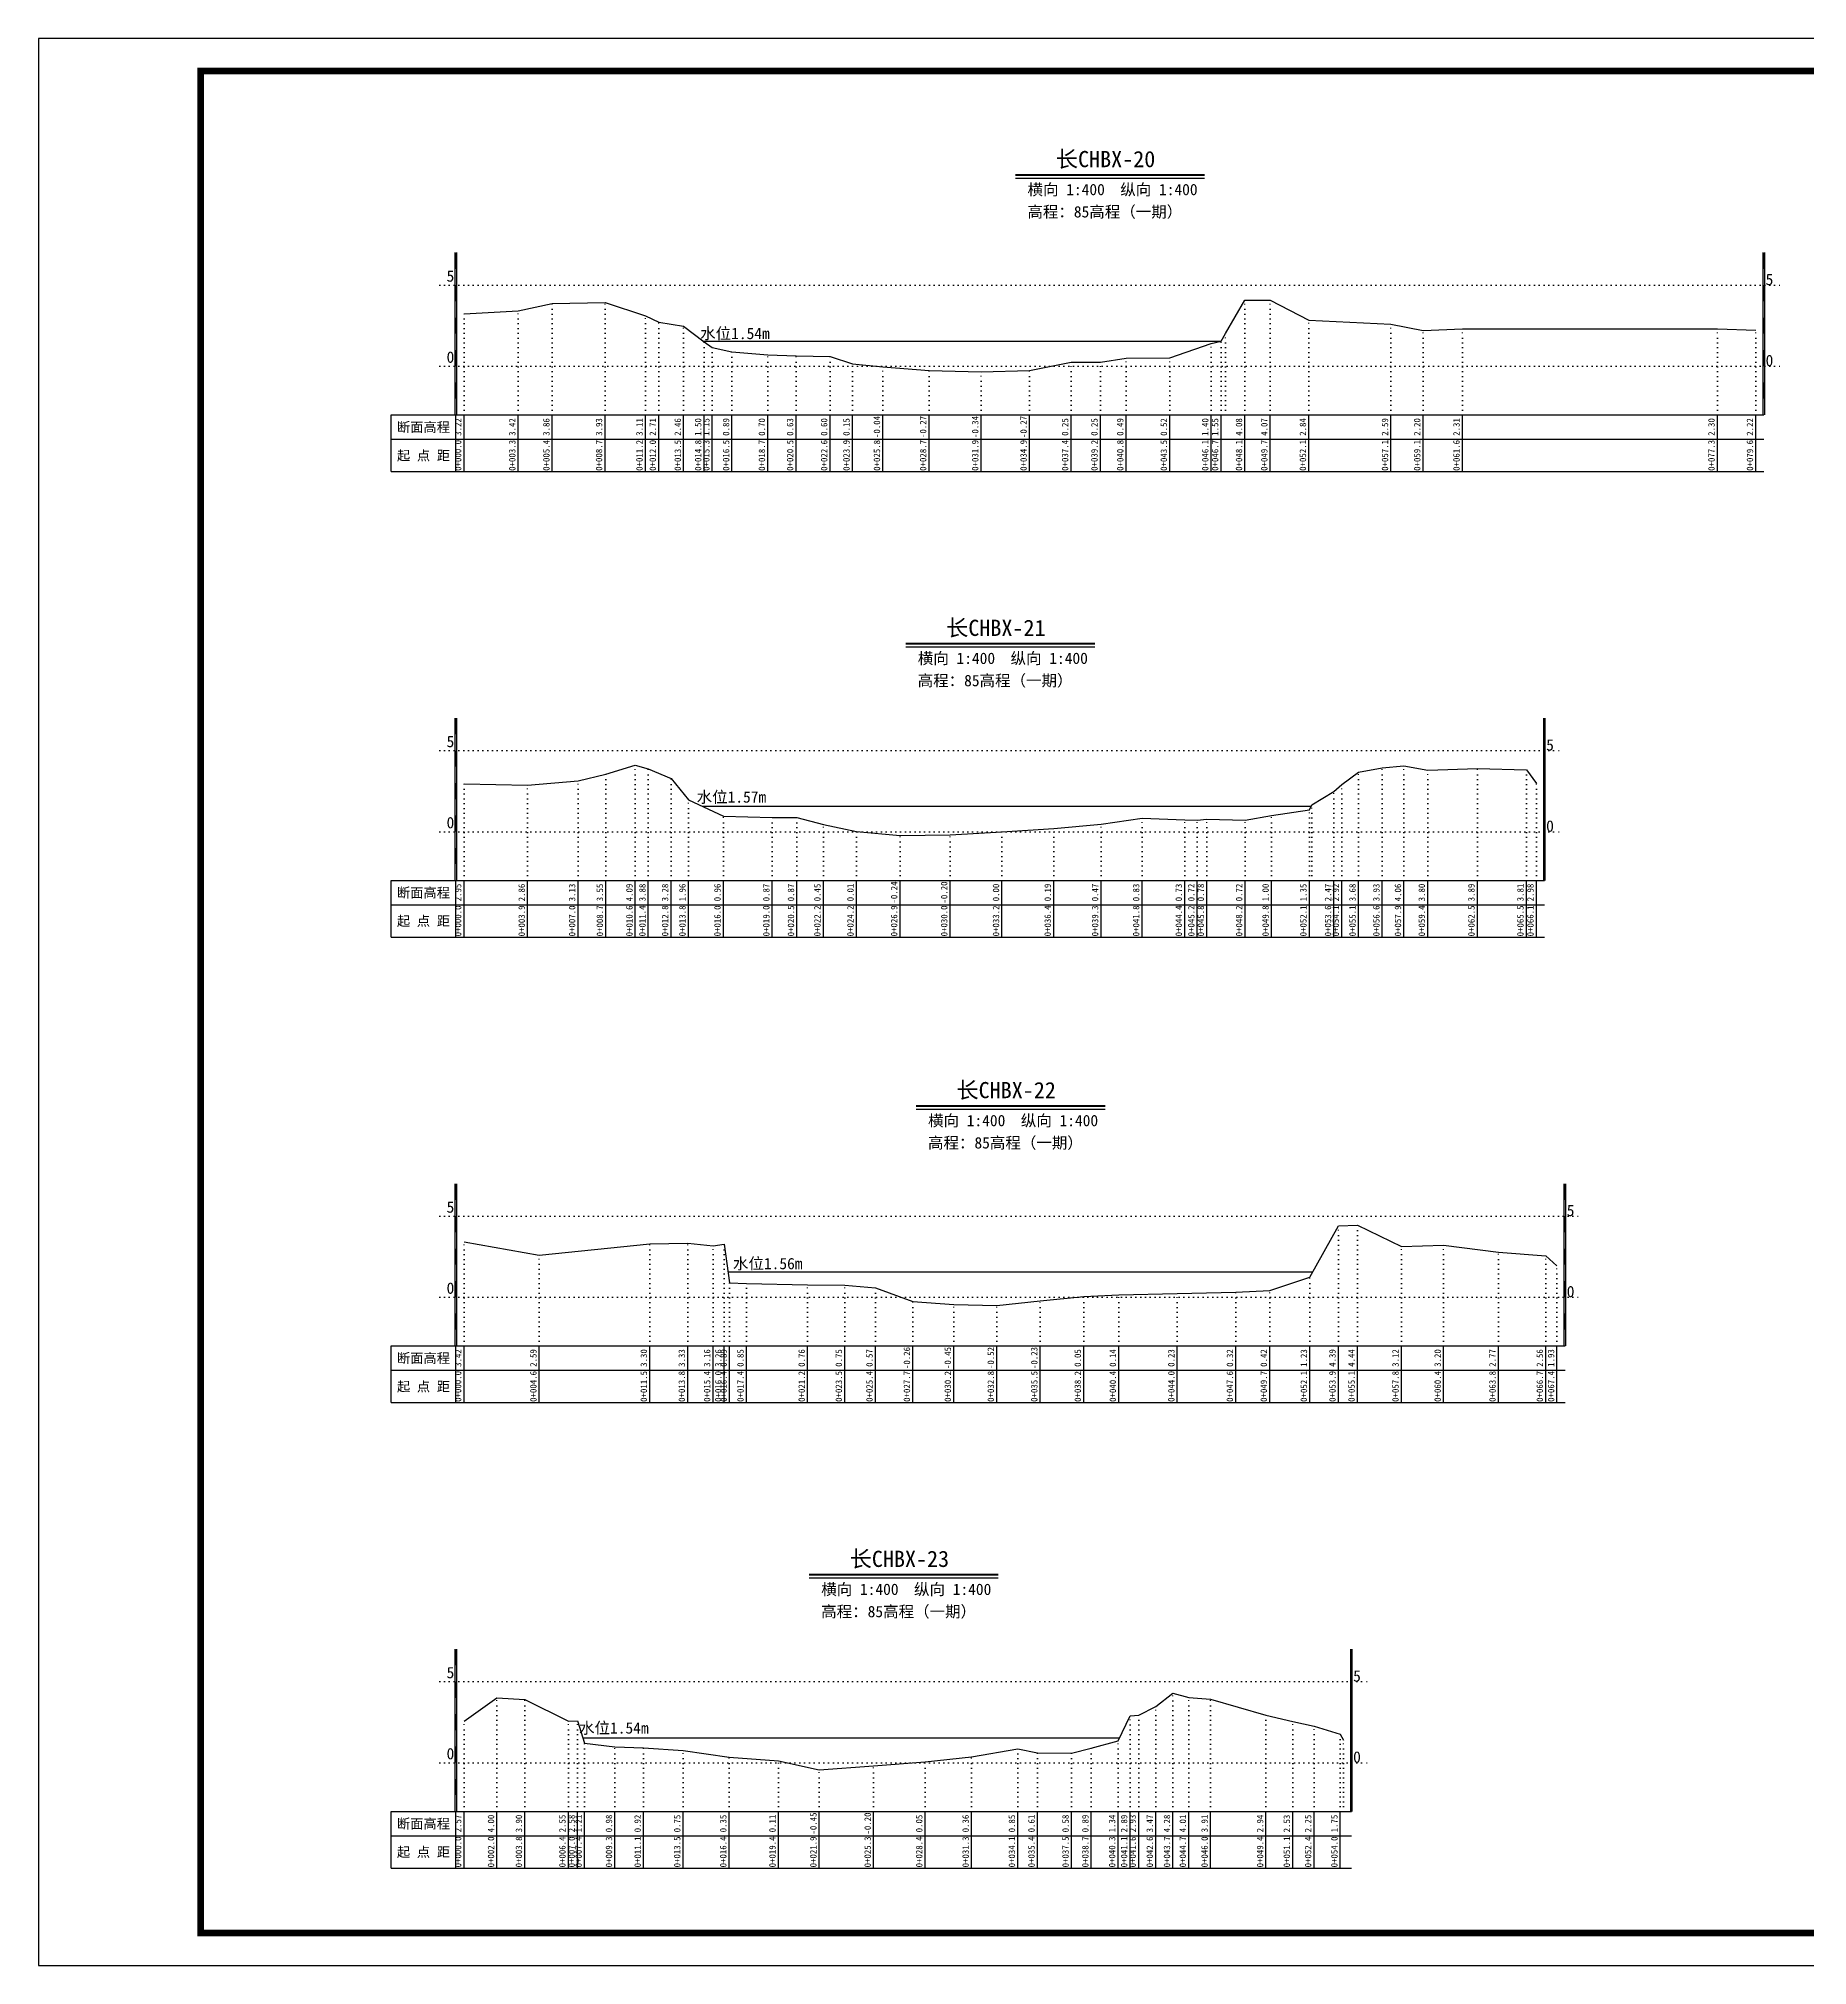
# Model space of a CAD drawing. Header units: millimetres. Extents: x 519117 to 522689, y 3371934 to 3372232.
# Drawn here: x 521368.3 to 521640.9, y 3371934.6 to 3372231.6 of the extents above; entities that cross this region are included whole.
import ezdxf
from ezdxf.enums import TextEntityAlignment as Align

# ---------------------------------------------------------------- set-up
doc = ezdxf.new("R2010")
doc.units = ezdxf.units.MM
doc.header["$LTSCALE"] = 0.4
doc.header["$MEASUREMENT"] = 0
doc.linetypes.add('X4', pattern=[1.6, 0, -1.6])
for name, color, linetype in [('DMX', 1, 'Continuous'), ('zdm1', 5, 'Continuous'), ('ZDMT5', 3, 'Continuous'), ('图框', 7, 'Continuous'), ('断面名称', 5, 'Continuous'), ('比例尺', 3, 'Continuous'), ('水位', 7, 'Continuous')]:
    doc.layers.add(name, color=color, linetype=linetype)
doc.styles.add('HDM', font='仿宋_GB2312.ttf')

msp = doc.modelspace()

# ---------------------------------------------------------------- linework, layer by layer
at = {"layer": 'DMX', "linetype": 'Continuous', "flags": 128}
for points in [[(521433.84, 3372189.15), (521442.19, 3372189.65), (521447.44, 3372190.75), (521455.57, 3372190.93), (521461.79, 3372188.88), (521463.84, 3372187.88), (521467.69, 3372187.25), (521470.84, 3372184.85), (521472.09, 3372183.98), (521475.14, 3372183.33), (521480.67, 3372182.85), (521485.02, 3372182.68), (521490.27, 3372182.6), (521493.69, 3372181.48), (521498.39, 3372181), (521505.52, 3372180.43), (521513.54, 3372180.25), (521520.99, 3372180.43), (521527.39, 3372181.73), (521531.92, 3372181.73), (521535.89, 3372182.33), (521542.62, 3372182.4), (521548.99, 3372184.6), (521550.52, 3372184.98), (521551.22, 3372186.15), (521554.19, 3372191.3), (521558.09, 3372191.28), (521564.04, 3372188.2), (521576.69, 3372187.58), (521581.67, 3372186.6), (521587.72, 3372186.88), (521627.02, 3372186.85), (521632.94, 3372186.65)], [(521433.84, 3372116.73), (521443.64, 3372116.5), (521451.42, 3372117.18), (521455.69, 3372118.23), (521460.24, 3372119.58), (521462.24, 3372119.05), (521465.74, 3372117.55), (521468.42, 3372114.25), (521473.82, 3372111.75), (521481.34, 3372111.53), (521485.14, 3372111.53), (521489.22, 3372110.48), (521494.32, 3372109.38), (521501.04, 3372108.75), (521508.77, 3372108.85), (521516.74, 3372109.35), (521524.72, 3372109.83), (521532.02, 3372110.53), (521538.34, 3372111.43), (521544.92, 3372111.18), (521546.84, 3372111.15), (521548.32, 3372111.3), (521554.22, 3372111.15), (521558.29, 3372111.85), (521564.12, 3372112.73), (521564.52, 3372113.48), (521567.92, 3372115.53), (521569.12, 3372116.65), (521571.69, 3372118.55), (521575.37, 3372119.18), (521578.69, 3372119.5), (521582.37, 3372118.85), (521590.02, 3372119.08), (521597.57, 3372118.88), (521599.12, 3372116.8)], [(521433.84, 3372046.15), (521445.44, 3372044.08), (521462.47, 3372045.85), (521468.32, 3372045.93), (521472.22, 3372045.5), (521473.94, 3372045.75), (521474.77, 3372039.83), (521477.37, 3372039.73), (521486.79, 3372039.5), (521492.52, 3372039.48), (521497.24, 3372039.03), (521503.02, 3372036.95), (521509.32, 3372036.48), (521515.94, 3372036.3), (521522.64, 3372037.03), (521529.34, 3372037.73), (521534.74, 3372037.95), (521543.77, 3372038.18), (521552.79, 3372038.4), (521558.02, 3372038.65), (521564.19, 3372040.68), (521568.59, 3372048.58), (521571.54, 3372048.7), (521578.32, 3372045.4), (521584.82, 3372045.6), (521593.27, 3372044.53), (521600.57, 3372044), (521602.29, 3372042.43)], [(521433.84, 3371972.28), (521438.92, 3371975.85), (521443.22, 3371975.6), (521449.92, 3371972.23), (521451.34, 3371972.3), (521452.42, 3371968.88), (521457.09, 3371968.3), (521461.52, 3371968.15), (521467.62, 3371967.73), (521474.72, 3371966.73), (521482.29, 3371966.13), (521488.59, 3371964.73), (521496.97, 3371965.35), (521504.92, 3371965.98), (521512.07, 3371966.75), (521519.19, 3371967.98), (521522.22, 3371967.38), (521527.47, 3371967.3), (521530.52, 3371968.08), (521534.64, 3371969.2), (521536.49, 3371973.08), (521537.82, 3371973.18), (521540.44, 3371974.53), (521543.09, 3371976.55), (521545.54, 3371975.88), (521548.89, 3371975.63), (521557.44, 3371973.2), (521561.57, 3371972.18), (521564.84, 3371971.48), (521568.89, 3371970.23), (521569.37, 3371969.33)]]:
    msp.add_lwpolyline(points, dxfattribs=at)
at = {"layer": 'zdm1', "linetype": 'Continuous'}
for p, q in [((521432.47, 3372173.6), (521432.47, 3372198.6)), ((521432.72, 3372173.6), (521432.72, 3372198.6)), ((521634.07, 3372173.6), (521634.07, 3372198.6)), ((521634.32, 3372173.6), (521634.32, 3372198.6)), ((521422.59, 3372164.85), (521422.59, 3372173.6)), ((521422.59, 3372173.6), (521433.84, 3372173.6)), ((521432.59, 3372164.85), (521432.59, 3372173.6)), ((521433.84, 3372173.6), (521634.19, 3372173.6)), ((521422.59, 3372169.85), (521634.19, 3372169.85)), ((521422.59, 3372164.85), (521634.19, 3372164.85)), ((521432.47, 3372101.85), (521432.47, 3372126.85)), ((521432.72, 3372101.85), (521432.72, 3372126.85)), ((521600.24, 3372101.85), (521600.24, 3372126.85)), ((521600.49, 3372101.85), (521600.49, 3372126.85)), ((521422.59, 3372093.1), (521422.59, 3372101.85)), ((521422.59, 3372101.85), (521433.84, 3372101.85)), ((521432.59, 3372093.1), (521432.59, 3372101.85)), ((521433.84, 3372101.85), (521600.37, 3372101.85)), ((521422.59, 3372098.1), (521600.37, 3372098.1)), ((521422.59, 3372093.1), (521600.37, 3372093.1)), ((521432.47, 3372030.1), (521432.47, 3372055.1)), ((521432.72, 3372030.1), (521432.72, 3372055.1)), ((521603.42, 3372030.1), (521603.42, 3372055.1)), ((521603.67, 3372030.1), (521603.67, 3372055.1)), ((521422.59, 3372021.35), (521422.59, 3372030.1)), ((521422.59, 3372030.1), (521433.84, 3372030.1)), ((521432.59, 3372021.35), (521432.59, 3372030.1)), ((521433.84, 3372030.1), (521603.54, 3372030.1)), ((521422.59, 3372026.35), (521603.54, 3372026.35)), ((521422.59, 3372021.35), (521603.54, 3372021.35)), ((521432.47, 3371958.35), (521432.47, 3371983.35)), ((521432.72, 3371958.35), (521432.72, 3371983.35)), ((521570.49, 3371958.35), (521570.49, 3371983.35)), ((521570.74, 3371958.35), (521570.74, 3371983.35)), ((521422.59, 3371949.6), (521422.59, 3371958.35)), ((521422.59, 3371958.35), (521433.84, 3371958.35)), ((521432.59, 3371949.6), (521432.59, 3371958.35)), ((521433.84, 3371958.35), (521570.62, 3371958.35)), ((521422.59, 3371954.6), (521570.62, 3371954.6)), ((521422.59, 3371949.6), (521570.62, 3371949.6))]:
    msp.add_line(p, q, dxfattribs=at)
at = {"layer": 'zdm1', "linetype": 'X4'}
for p, q in [((521430.09, 3372193.6), (521636.69, 3372193.6)), ((521430.09, 3372181.1), (521636.69, 3372181.1)), ((521430.09, 3372121.85), (521602.87, 3372121.85)), ((521430.09, 3372109.35), (521602.87, 3372109.35)), ((521430.09, 3372050.1), (521606.04, 3372050.1)), ((521430.09, 3372037.6), (521606.04, 3372037.6)), ((521430.09, 3371978.35), (521573.12, 3371978.35)), ((521430.09, 3371965.85), (521573.12, 3371965.85))]:
    msp.add_line(p, q, dxfattribs=at)
at = {"layer": 'zdm1', "linetype": 'Continuous', "flags": 128}
for points in [[(521432.59, 3372196.1, 0.25, 0.25, 0), (521432.59, 3372198.6, 0.25, 0.25, 0)], [(521634.19, 3372196.1, 0.25, 0.25, 0), (521634.19, 3372198.6, 0.25, 0.25, 0)], [(521432.59, 3372191.1, 0.25, 0.25, 0), (521432.59, 3372193.6, 0.25, 0.25, 0)], [(521634.19, 3372191.1, 0.25, 0.25, 0), (521634.19, 3372193.6, 0.25, 0.25, 0)], [(521432.59, 3372186.1, 0.25, 0.25, 0), (521432.59, 3372188.6, 0.25, 0.25, 0)], [(521634.19, 3372186.1, 0.25, 0.25, 0), (521634.19, 3372188.6, 0.25, 0.25, 0)], [(521432.59, 3372181.1, 0.25, 0.25, 0), (521432.59, 3372183.6, 0.25, 0.25, 0)], [(521634.19, 3372181.1, 0.25, 0.25, 0), (521634.19, 3372183.6, 0.25, 0.25, 0)], [(521432.59, 3372176.1, 0.25, 0.25, 0), (521432.59, 3372178.6, 0.25, 0.25, 0)], [(521634.19, 3372176.1, 0.25, 0.25, 0), (521634.19, 3372178.6, 0.25, 0.25, 0)], [(521432.59, 3372124.35, 0.25, 0.25, 0), (521432.59, 3372126.85, 0.25, 0.25, 0)], [(521600.37, 3372124.35, 0.25, 0.25, 0), (521600.37, 3372126.85, 0.25, 0.25, 0)], [(521432.59, 3372119.35, 0.25, 0.25, 0), (521432.59, 3372121.85, 0.25, 0.25, 0)], [(521600.37, 3372119.35, 0.25, 0.25, 0), (521600.37, 3372121.85, 0.25, 0.25, 0)], [(521432.59, 3372114.35, 0.25, 0.25, 0), (521432.59, 3372116.85, 0.25, 0.25, 0)], [(521600.37, 3372114.35, 0.25, 0.25, 0), (521600.37, 3372116.85, 0.25, 0.25, 0)], [(521432.59, 3372109.35, 0.25, 0.25, 0), (521432.59, 3372111.85, 0.25, 0.25, 0)], [(521600.37, 3372109.35, 0.25, 0.25, 0), (521600.37, 3372111.85, 0.25, 0.25, 0)], [(521432.59, 3372104.35, 0.25, 0.25, 0), (521432.59, 3372106.85, 0.25, 0.25, 0)], [(521600.37, 3372104.35, 0.25, 0.25, 0), (521600.37, 3372106.85, 0.25, 0.25, 0)], [(521432.59, 3372052.6, 0.25, 0.25, 0), (521432.59, 3372055.1, 0.25, 0.25, 0)], [(521603.54, 3372052.6, 0.25, 0.25, 0), (521603.54, 3372055.1, 0.25, 0.25, 0)], [(521432.59, 3372047.6, 0.25, 0.25, 0), (521432.59, 3372050.1, 0.25, 0.25, 0)], [(521603.54, 3372047.6, 0.25, 0.25, 0), (521603.54, 3372050.1, 0.25, 0.25, 0)], [(521432.59, 3372042.6, 0.25, 0.25, 0), (521432.59, 3372045.1, 0.25, 0.25, 0)], [(521603.54, 3372042.6, 0.25, 0.25, 0), (521603.54, 3372045.1, 0.25, 0.25, 0)], [(521432.59, 3372037.6, 0.25, 0.25, 0), (521432.59, 3372040.1, 0.25, 0.25, 0)], [(521603.54, 3372037.6, 0.25, 0.25, 0), (521603.54, 3372040.1, 0.25, 0.25, 0)], [(521432.59, 3372032.6, 0.25, 0.25, 0), (521432.59, 3372035.1, 0.25, 0.25, 0)], [(521603.54, 3372032.6, 0.25, 0.25, 0), (521603.54, 3372035.1, 0.25, 0.25, 0)], [(521432.59, 3371980.85, 0.25, 0.25, 0), (521432.59, 3371983.35, 0.25, 0.25, 0)], [(521570.62, 3371980.85, 0.25, 0.25, 0), (521570.62, 3371983.35, 0.25, 0.25, 0)], [(521432.59, 3371975.85, 0.25, 0.25, 0), (521432.59, 3371978.35, 0.25, 0.25, 0)], [(521570.62, 3371975.85, 0.25, 0.25, 0), (521570.62, 3371978.35, 0.25, 0.25, 0)], [(521432.59, 3371970.85, 0.25, 0.25, 0), (521432.59, 3371973.35, 0.25, 0.25, 0)], [(521570.62, 3371970.85, 0.25, 0.25, 0), (521570.62, 3371973.35, 0.25, 0.25, 0)], [(521432.59, 3371965.85, 0.25, 0.25, 0), (521432.59, 3371968.35, 0.25, 0.25, 0)], [(521570.62, 3371965.85, 0.25, 0.25, 0), (521570.62, 3371968.35, 0.25, 0.25, 0)], [(521432.59, 3371960.85, 0.25, 0.25, 0), (521432.59, 3371963.35, 0.25, 0.25, 0)], [(521570.62, 3371960.85, 0.25, 0.25, 0), (521570.62, 3371963.35, 0.25, 0.25, 0)]]:
    msp.add_lwpolyline(points, format="xyseb", dxfattribs=at)
at = {"layer": 'ZDMT5', "linetype": 'X4'}
for p, q in [((521433.84, 3372173.6), (521433.84, 3372189.15)), ((521442.19, 3372173.6), (521442.19, 3372189.65)), ((521447.44, 3372173.6), (521447.44, 3372190.75)), ((521455.57, 3372173.6), (521455.57, 3372190.93)), ((521461.79, 3372173.6), (521461.79, 3372188.88)), ((521554.19, 3372173.6), (521554.19, 3372191.3)), ((521558.09, 3372173.6), (521558.09, 3372191.28)), ((521463.84, 3372173.6), (521463.84, 3372187.88)), ((521467.69, 3372173.6), (521467.69, 3372187.25)), ((521551.22, 3372173.6), (521551.22, 3372186.15)), ((521564.04, 3372173.6), (521564.04, 3372188.2)), ((521576.69, 3372173.6), (521576.69, 3372187.58)), ((521581.67, 3372173.6), (521581.67, 3372186.6)), ((521587.72, 3372173.6), (521587.72, 3372186.88)), ((521627.02, 3372173.6), (521627.02, 3372186.85)), ((521632.94, 3372173.6), (521632.94, 3372186.65)), ((521470.84, 3372173.6), (521470.84, 3372184.85)), ((521472.09, 3372173.6), (521472.09, 3372183.98)), ((521475.14, 3372173.6), (521475.14, 3372183.33)), ((521480.67, 3372173.6), (521480.67, 3372182.85)), ((521485.02, 3372173.6), (521485.02, 3372182.68)), ((521490.27, 3372173.6), (521490.27, 3372182.6)), ((521548.99, 3372173.6), (521548.99, 3372184.6)), ((521550.52, 3372173.6), (521550.52, 3372184.98)), ((521493.69, 3372173.6), (521493.69, 3372181.48)), ((521498.39, 3372173.6), (521498.39, 3372181)), ((521505.52, 3372173.6), (521505.52, 3372180.43)), ((521513.54, 3372173.6), (521513.54, 3372180.25)), ((521520.99, 3372173.6), (521520.99, 3372180.43)), ((521527.39, 3372173.6), (521527.39, 3372181.73)), ((521531.92, 3372173.6), (521531.92, 3372181.73)), ((521535.89, 3372173.6), (521535.89, 3372182.33)), ((521542.62, 3372173.6), (521542.62, 3372182.4)), ((521455.69, 3372101.85), (521455.69, 3372118.23)), ((521460.24, 3372101.85), (521460.24, 3372119.58)), ((521462.24, 3372101.85), (521462.24, 3372119.05)), ((521465.74, 3372101.85), (521465.74, 3372117.55)), ((521571.69, 3372101.85), (521571.69, 3372118.55)), ((521575.37, 3372101.85), (521575.37, 3372119.18)), ((521578.69, 3372101.85), (521578.69, 3372119.5)), ((521582.37, 3372101.85), (521582.37, 3372118.85)), ((521590.02, 3372101.85), (521590.02, 3372119.08)), ((521597.57, 3372101.85), (521597.57, 3372118.88)), ((521433.84, 3372101.85), (521433.84, 3372116.73)), ((521443.64, 3372101.85), (521443.64, 3372116.5)), ((521451.42, 3372101.85), (521451.42, 3372117.18)), ((521468.42, 3372101.85), (521468.42, 3372114.25)), ((521567.92, 3372101.85), (521567.92, 3372115.53)), ((521569.12, 3372101.85), (521569.12, 3372116.65)), ((521599.12, 3372101.85), (521599.12, 3372116.8)), ((521473.82, 3372101.85), (521473.82, 3372111.75)), ((521481.34, 3372101.85), (521481.34, 3372111.53)), ((521485.14, 3372101.85), (521485.14, 3372111.53)), ((521538.34, 3372101.85), (521538.34, 3372111.43)), ((521548.32, 3372101.85), (521548.32, 3372111.3)), ((521558.29, 3372101.85), (521558.29, 3372111.85)), ((521564.12, 3372101.85), (521564.12, 3372112.73)), ((521564.52, 3372101.85), (521564.52, 3372113.48)), ((521489.22, 3372101.85), (521489.22, 3372110.48)), ((521494.32, 3372101.85), (521494.32, 3372109.38)), ((521501.04, 3372101.85), (521501.04, 3372108.75)), ((521508.77, 3372101.85), (521508.77, 3372108.85)), ((521516.74, 3372101.85), (521516.74, 3372109.35)), ((521524.72, 3372101.85), (521524.72, 3372109.83)), ((521532.02, 3372101.85), (521532.02, 3372110.53)), ((521544.92, 3372101.85), (521544.92, 3372111.18)), ((521546.84, 3372101.85), (521546.84, 3372111.15)), ((521554.22, 3372101.85), (521554.22, 3372111.15)), ((521433.84, 3372030.1), (521433.84, 3372046.15)), ((521568.59, 3372030.1), (521568.59, 3372048.58)), ((521571.54, 3372030.1), (521571.54, 3372048.7)), ((521445.44, 3372030.1), (521445.44, 3372044.08)), ((521462.47, 3372030.1), (521462.47, 3372045.85)), ((521468.32, 3372030.1), (521468.32, 3372045.93)), ((521472.22, 3372030.1), (521472.22, 3372045.5)), ((521473.94, 3372030.1), (521473.94, 3372045.75)), ((521578.32, 3372030.1), (521578.32, 3372045.4)), ((521584.82, 3372030.1), (521584.82, 3372045.6)), ((521593.27, 3372030.1), (521593.27, 3372044.53)), ((521600.57, 3372030.1), (521600.57, 3372044)), ((521564.19, 3372030.1), (521564.19, 3372040.68)), ((521602.29, 3372030.1), (521602.29, 3372042.43)), ((521474.77, 3372030.1), (521474.77, 3372039.83)), ((521477.37, 3372030.1), (521477.37, 3372039.73)), ((521486.79, 3372030.1), (521486.79, 3372039.5)), ((521492.52, 3372030.1), (521492.52, 3372039.48)), ((521497.24, 3372030.1), (521497.24, 3372039.03)), ((521522.64, 3372030.1), (521522.64, 3372037.03)), ((521529.34, 3372030.1), (521529.34, 3372037.73)), ((521534.74, 3372030.1), (521534.74, 3372037.95)), ((521543.77, 3372030.1), (521543.77, 3372038.18)), ((521552.79, 3372030.1), (521552.79, 3372038.4)), ((521558.02, 3372030.1), (521558.02, 3372038.65)), ((521503.02, 3372030.1), (521503.02, 3372036.95)), ((521509.32, 3372030.1), (521509.32, 3372036.48)), ((521515.94, 3372030.1), (521515.94, 3372036.3)), ((521438.92, 3371958.35), (521438.92, 3371975.85)), ((521443.22, 3371958.35), (521443.22, 3371975.6)), ((521543.09, 3371958.35), (521543.09, 3371976.55)), ((521545.54, 3371958.35), (521545.54, 3371975.88)), ((521548.89, 3371958.35), (521548.89, 3371975.63)), ((521433.84, 3371958.35), (521433.84, 3371972.28)), ((521449.92, 3371958.35), (521449.92, 3371972.23)), ((521451.34, 3371958.35), (521451.34, 3371972.3)), ((521536.49, 3371958.35), (521536.49, 3371973.08)), ((521537.82, 3371958.35), (521537.82, 3371973.18)), ((521540.44, 3371958.35), (521540.44, 3371974.53)), ((521557.44, 3371958.35), (521557.44, 3371973.2)), ((521561.57, 3371958.35), (521561.57, 3371972.18)), ((521452.42, 3371958.35), (521452.42, 3371968.88)), ((521534.64, 3371958.35), (521534.64, 3371969.2)), ((521564.84, 3371958.35), (521564.84, 3371971.48)), ((521568.89, 3371958.35), (521568.89, 3371970.23)), ((521569.37, 3371958.35), (521569.37, 3371969.33)), ((521457.09, 3371958.35), (521457.09, 3371968.3)), ((521461.52, 3371958.35), (521461.52, 3371968.15)), ((521467.62, 3371958.35), (521467.62, 3371967.73)), ((521474.72, 3371958.35), (521474.72, 3371966.73)), ((521482.29, 3371958.35), (521482.29, 3371966.13)), ((521504.92, 3371958.35), (521504.92, 3371965.98)), ((521512.07, 3371958.35), (521512.07, 3371966.75)), ((521519.19, 3371958.35), (521519.19, 3371967.98)), ((521522.22, 3371958.35), (521522.22, 3371967.38)), ((521527.47, 3371958.35), (521527.47, 3371967.3)), ((521530.52, 3371958.35), (521530.52, 3371968.08)), ((521488.59, 3371958.35), (521488.59, 3371964.73)), ((521496.97, 3371958.35), (521496.97, 3371965.35))]:
    msp.add_line(p, q, dxfattribs=at)
at = {"layer": 'ZDMT5', "linetype": 'Continuous'}
for p, q in [((521433.84, 3372164.85), (521433.84, 3372173.6)), ((521442.19, 3372164.85), (521442.19, 3372173.6)), ((521447.44, 3372164.85), (521447.44, 3372173.6)), ((521455.57, 3372164.85), (521455.57, 3372173.6)), ((521461.79, 3372164.85), (521461.79, 3372173.6)), ((521463.84, 3372164.85), (521463.84, 3372173.6)), ((521467.69, 3372164.85), (521467.69, 3372173.6)), ((521470.84, 3372164.85), (521470.84, 3372173.6)), ((521472.09, 3372164.85), (521472.09, 3372173.6)), ((521475.14, 3372164.85), (521475.14, 3372173.6)), ((521480.67, 3372164.85), (521480.67, 3372173.6)), ((521485.02, 3372164.85), (521485.02, 3372173.6)), ((521490.27, 3372164.85), (521490.27, 3372173.6)), ((521493.69, 3372164.85), (521493.69, 3372173.6)), ((521498.39, 3372164.85), (521498.39, 3372173.6)), ((521505.52, 3372164.85), (521505.52, 3372173.6)), ((521513.54, 3372164.85), (521513.54, 3372173.6)), ((521520.99, 3372164.85), (521520.99, 3372173.6)), ((521527.39, 3372164.85), (521527.39, 3372173.6)), ((521531.92, 3372164.85), (521531.92, 3372173.6)), ((521535.89, 3372164.85), (521535.89, 3372173.6)), ((521542.62, 3372164.85), (521542.62, 3372173.6)), ((521548.99, 3372164.85), (521548.99, 3372173.6)), ((521550.52, 3372164.85), (521550.52, 3372173.6)), ((521554.19, 3372164.85), (521554.19, 3372173.6)), ((521558.09, 3372164.85), (521558.09, 3372173.6)), ((521564.04, 3372164.85), (521564.04, 3372173.6)), ((521576.69, 3372164.85), (521576.69, 3372173.6)), ((521581.67, 3372164.85), (521581.67, 3372173.6)), ((521587.72, 3372164.85), (521587.72, 3372173.6)), ((521627.02, 3372164.85), (521627.02, 3372173.6)), ((521632.94, 3372164.85), (521632.94, 3372173.6)), ((521433.84, 3372093.1), (521433.84, 3372101.85)), ((521443.64, 3372093.1), (521443.64, 3372101.85)), ((521451.42, 3372093.1), (521451.42, 3372101.85)), ((521455.69, 3372093.1), (521455.69, 3372101.85)), ((521460.24, 3372093.1), (521460.24, 3372101.85)), ((521462.24, 3372093.1), (521462.24, 3372101.85)), ((521465.74, 3372093.1), (521465.74, 3372101.85)), ((521468.42, 3372093.1), (521468.42, 3372101.85)), ((521473.82, 3372093.1), (521473.82, 3372101.85)), ((521481.34, 3372093.1), (521481.34, 3372101.85)), ((521485.14, 3372093.1), (521485.14, 3372101.85)), ((521489.22, 3372093.1), (521489.22, 3372101.85)), ((521494.32, 3372093.1), (521494.32, 3372101.85)), ((521501.04, 3372093.1), (521501.04, 3372101.85)), ((521508.77, 3372093.1), (521508.77, 3372101.85)), ((521516.74, 3372093.1), (521516.74, 3372101.85)), ((521524.72, 3372093.1), (521524.72, 3372101.85)), ((521532.02, 3372093.1), (521532.02, 3372101.85)), ((521538.34, 3372093.1), (521538.34, 3372101.85)), ((521544.92, 3372093.1), (521544.92, 3372101.85)), ((521546.84, 3372093.1), (521546.84, 3372101.85)), ((521548.32, 3372093.1), (521548.32, 3372101.85)), ((521554.22, 3372093.1), (521554.22, 3372101.85)), ((521558.29, 3372093.1), (521558.29, 3372101.85)), ((521564.12, 3372093.1), (521564.12, 3372101.85)), ((521567.92, 3372093.1), (521567.92, 3372101.85)), ((521569.12, 3372093.1), (521569.12, 3372101.85)), ((521571.69, 3372093.1), (521571.69, 3372101.85)), ((521575.37, 3372093.1), (521575.37, 3372101.85)), ((521578.69, 3372093.1), (521578.69, 3372101.85)), ((521582.37, 3372093.1), (521582.37, 3372101.85)), ((521590.02, 3372093.1), (521590.02, 3372101.85)), ((521597.57, 3372093.1), (521597.57, 3372101.85)), ((521599.12, 3372093.1), (521599.12, 3372101.85)), ((521433.84, 3372021.35), (521433.84, 3372030.1)), ((521445.44, 3372021.35), (521445.44, 3372030.1)), ((521462.47, 3372021.35), (521462.47, 3372030.1)), ((521468.32, 3372021.35), (521468.32, 3372030.1)), ((521472.22, 3372021.35), (521472.22, 3372030.1)), ((521473.94, 3372021.35), (521473.94, 3372030.1)), ((521474.77, 3372021.35), (521474.77, 3372030.1)), ((521477.37, 3372021.35), (521477.37, 3372030.1)), ((521486.79, 3372021.35), (521486.79, 3372030.1)), ((521492.52, 3372021.35), (521492.52, 3372030.1)), ((521497.24, 3372021.35), (521497.24, 3372030.1)), ((521503.02, 3372021.35), (521503.02, 3372030.1)), ((521509.32, 3372021.35), (521509.32, 3372030.1)), ((521515.94, 3372021.35), (521515.94, 3372030.1)), ((521522.64, 3372021.35), (521522.64, 3372030.1)), ((521529.34, 3372021.35), (521529.34, 3372030.1)), ((521534.74, 3372021.35), (521534.74, 3372030.1)), ((521543.77, 3372021.35), (521543.77, 3372030.1)), ((521552.79, 3372021.35), (521552.79, 3372030.1)), ((521558.02, 3372021.35), (521558.02, 3372030.1)), ((521564.19, 3372021.35), (521564.19, 3372030.1)), ((521568.59, 3372021.35), (521568.59, 3372030.1)), ((521571.54, 3372021.35), (521571.54, 3372030.1)), ((521578.32, 3372021.35), (521578.32, 3372030.1)), ((521584.82, 3372021.35), (521584.82, 3372030.1)), ((521593.27, 3372021.35), (521593.27, 3372030.1)), ((521600.57, 3372021.35), (521600.57, 3372030.1)), ((521602.29, 3372021.35), (521602.29, 3372030.1)), ((521433.84, 3371949.6), (521433.84, 3371958.35)), ((521438.92, 3371949.6), (521438.92, 3371958.35)), ((521443.22, 3371949.6), (521443.22, 3371958.35)), ((521449.92, 3371949.6), (521449.92, 3371958.35)), ((521451.34, 3371949.6), (521451.34, 3371958.35)), ((521452.42, 3371949.6), (521452.42, 3371958.35)), ((521457.09, 3371949.6), (521457.09, 3371958.35)), ((521461.52, 3371949.6), (521461.52, 3371958.35)), ((521467.62, 3371949.6), (521467.62, 3371958.35)), ((521474.72, 3371949.6), (521474.72, 3371958.35)), ((521482.29, 3371949.6), (521482.29, 3371958.35)), ((521488.59, 3371949.6), (521488.59, 3371958.35)), ((521496.97, 3371949.6), (521496.97, 3371958.35)), ((521504.92, 3371949.6), (521504.92, 3371958.35)), ((521512.07, 3371949.6), (521512.07, 3371958.35)), ((521519.19, 3371949.6), (521519.19, 3371958.35)), ((521522.22, 3371949.6), (521522.22, 3371958.35)), ((521527.47, 3371949.6), (521527.47, 3371958.35)), ((521530.52, 3371949.6), (521530.52, 3371958.35)), ((521534.64, 3371949.6), (521534.64, 3371958.35)), ((521536.49, 3371949.6), (521536.49, 3371958.35)), ((521537.82, 3371949.6), (521537.82, 3371958.35)), ((521540.44, 3371949.6), (521540.44, 3371958.35)), ((521543.09, 3371949.6), (521543.09, 3371958.35)), ((521545.54, 3371949.6), (521545.54, 3371958.35)), ((521548.89, 3371949.6), (521548.89, 3371958.35)), ((521557.44, 3371949.6), (521557.44, 3371958.35)), ((521561.57, 3371949.6), (521561.57, 3371958.35)), ((521564.84, 3371949.6), (521564.84, 3371958.35)), ((521568.89, 3371949.6), (521568.89, 3371958.35))]:
    msp.add_line(p, q, dxfattribs=at)
at = {"layer": '图框', "flags": 128}
msp.add_lwpolyline([(521368.26, 3371934.6), (521788.26, 3371934.6), (521788.26, 3372231.6), (521368.26, 3372231.6)], close=True, dxfattribs=at)
at = {"layer": '图框', "const_width": 1, "flags": 128}
msp.add_lwpolyline([(521393.26, 3371939.6), (521783.26, 3371939.6), (521783.26, 3372226.6), (521393.26, 3372226.6)], close=True, dxfattribs=at)
at = {"layer": '比例尺', "color": 3, "linetype": 'Continuous', "lineweight": 40}
for p, q in [((521518.83, 3372210.6), (521547.95, 3372210.6)), ((521501.92, 3372138.35), (521531.04, 3372138.35)), ((521503.5, 3372067.1), (521532.63, 3372067.1)), ((521487.04, 3371994.85), (521516.17, 3371994.85))]:
    msp.add_line(p, q, dxfattribs=at)
at = {"layer": '比例尺', "color": 3, "linetype": 'Continuous'}
for p, q in [((521518.83, 3372210.1), (521547.95, 3372210.1)), ((521501.92, 3372137.85), (521531.04, 3372137.85)), ((521503.5, 3372066.6), (521532.63, 3372066.6)), ((521487.04, 3371994.35), (521516.17, 3371994.35))]:
    msp.add_line(p, q, dxfattribs=at)
at = {"layer": '水位', "color": 6, "linetype": 'Continuous'}
for p, q in [((521470.71, 3372184.95), (521550.5, 3372184.95)), ((521470.52, 3372113.28), (521564.41, 3372113.28)), ((521474.53, 3372041.5), (521564.65, 3372041.5)), ((521452.16, 3371969.7), (521534.88, 3371969.7))]:
    msp.add_line(p, q, dxfattribs=at)

# ---------------------------------------------------------------- texts
at = {"layer": 'zdm1', "linetype": 'Continuous', "style": 'HDM'}
for s, p in [('5', (521432.34, 3372193.6)), ('0', (521432.34, 3372181.1)), ('5', (521432.34, 3372121.85)), ('0', (521432.34, 3372109.35)), ('5', (521432.34, 3372050.1)), ('0', (521432.34, 3372037.6)), ('5', (521432.34, 3371978.35)), ('0', (521432.34, 3371965.85))]:
    msp.add_text(s, height=1.75, dxfattribs=at).set_placement(p, align=Align.BOTTOM_RIGHT)
for s, p in [('5', (521634.44, 3372193.6)), ('0', (521634.44, 3372181.1)), ('5', (521600.62, 3372121.85)), ('0', (521600.62, 3372109.35)), ('5', (521603.79, 3372050.1)), ('0', (521603.79, 3372037.6)), ('5', (521570.87, 3371978.35)), ('0', (521570.87, 3371965.85))]:
    msp.add_text(s, height=1.75, dxfattribs=at).set_placement(p)
for s, p in [('断面高程', (521427.59, 3372171.73)), ('起 点 距', (521427.59, 3372167.35)), ('断面高程', (521427.59, 3372099.98)), ('起 点 距', (521427.59, 3372095.6)), ('断面高程', (521427.59, 3372028.23)), ('起 点 距', (521427.59, 3372023.85)), ('断面高程', (521427.59, 3371956.48)), ('起 点 距', (521427.59, 3371952.1))]:
    msp.add_text(s, height=1.5, dxfattribs=at).set_placement(p, align=Align.MIDDLE)
at = {"layer": 'ZDMT5', "linetype": 'Continuous', "style": 'HDM'}
for s, p in [('3.22', (521433.72, 3372171.73)), ('3.42', (521442.07, 3372171.73)), ('3.86', (521447.32, 3372171.73)), ('3.93', (521455.44, 3372171.73)), ('3.11', (521461.67, 3372171.73)), ('2.71', (521463.72, 3372171.73)), ('2.46', (521467.57, 3372171.73)), ('1.50', (521470.72, 3372171.73)), ('1.15', (521471.97, 3372171.73)), ('0.89', (521475.02, 3372171.73)), ('0.70', (521480.54, 3372171.73)), ('0.63', (521484.89, 3372171.73)), ('0.60', (521490.14, 3372171.73)), ('0.15', (521493.57, 3372171.73)), ('-0.04', (521498.27, 3372171.73)), ('-0.27', (521505.39, 3372171.73)), ('-0.34', (521513.42, 3372171.73)), ('-0.27', (521520.87, 3372171.73)), ('0.25', (521527.27, 3372171.73)), ('0.25', (521531.79, 3372171.73)), ('0.49', (521535.77, 3372171.73)), ('0.52', (521542.49, 3372171.73)), ('1.40', (521548.87, 3372171.73)), ('1.55', (521550.39, 3372171.73)), ('4.08', (521554.07, 3372171.73)), ('4.07', (521557.97, 3372171.73)), ('2.84', (521563.92, 3372171.73)), ('2.59', (521576.57, 3372171.73)), ('2.20', (521581.54, 3372171.73)), ('2.31', (521587.59, 3372171.73)), ('2.30', (521626.89, 3372171.73)), ('2.22', (521632.82, 3372171.73)), ('0+000.0', (521433.72, 3372167.35)), ('0+003.3', (521442.07, 3372167.35)), ('0+005.4', (521447.32, 3372167.35)), ('0+008.7', (521455.44, 3372167.35)), ('0+011.2', (521461.67, 3372167.35)), ('0+012.0', (521463.72, 3372167.35)), ('0+013.5', (521467.57, 3372167.35)), ('0+014.8', (521470.72, 3372167.35)), ('0+015.3', (521471.97, 3372167.35)), ('0+016.5', (521475.02, 3372167.35)), ('0+018.7', (521480.54, 3372167.35)), ('0+020.5', (521484.89, 3372167.35)), ('0+022.6', (521490.14, 3372167.35)), ('0+023.9', (521493.57, 3372167.35)), ('0+025.8', (521498.27, 3372167.35)), ('0+028.7', (521505.39, 3372167.35)), ('0+031.9', (521513.42, 3372167.35)), ('0+034.9', (521520.87, 3372167.35)), ('0+037.4', (521527.27, 3372167.35)), ('0+039.2', (521531.79, 3372167.35)), ('0+040.8', (521535.77, 3372167.35)), ('0+043.5', (521542.49, 3372167.35)), ('0+046.1', (521548.87, 3372167.35)), ('0+046.7', (521550.39, 3372167.35)), ('0+048.1', (521554.07, 3372167.35)), ('0+049.7', (521557.97, 3372167.35)), ('0+052.1', (521563.92, 3372167.35)), ('0+057.1', (521576.57, 3372167.35)), ('0+059.1', (521581.54, 3372167.35)), ('0+061.6', (521587.59, 3372167.35)), ('0+077.3', (521626.89, 3372167.35)), ('0+079.6', (521632.82, 3372167.35)), ('2.95', (521433.72, 3372099.98)), ('2.86', (521443.52, 3372099.98)), ('3.13', (521451.29, 3372099.98)), ('3.55', (521455.57, 3372099.98)), ('4.09', (521460.12, 3372099.98)), ('3.88', (521462.12, 3372099.98)), ('3.28', (521465.62, 3372099.98)), ('1.96', (521468.29, 3372099.98)), ('0.96', (521473.69, 3372099.98)), ('0.87', (521481.22, 3372099.98)), ('0.87', (521485.02, 3372099.98)), ('0.45', (521489.09, 3372099.98)), ('0.01', (521494.19, 3372099.98)), ('-0.24', (521500.92, 3372099.98)), ('-0.20', (521508.64, 3372099.98)), ('0.00', (521516.62, 3372099.98)), ('0.19', (521524.59, 3372099.98)), ('0.47', (521531.89, 3372099.98)), ('0.83', (521538.22, 3372099.98)), ('0.73', (521544.79, 3372099.98)), ('0.72', (521546.72, 3372099.98)), ('0.78', (521548.19, 3372099.98)), ('0.72', (521554.09, 3372099.98)), ('1.00', (521558.17, 3372099.98)), ('1.35', (521563.99, 3372099.98)), ('2.47', (521567.79, 3372099.98)), ('2.92', (521568.99, 3372099.98)), ('3.68', (521571.57, 3372099.98)), ('3.93', (521575.24, 3372099.98)), ('4.06', (521578.57, 3372099.98)), ('3.80', (521582.24, 3372099.98)), ('3.89', (521589.89, 3372099.98)), ('3.81', (521597.44, 3372099.98)), ('2.98', (521598.99, 3372099.98)), ('0+000.0', (521433.72, 3372095.6)), ('0+003.9', (521443.52, 3372095.6)), ('0+007.0', (521451.29, 3372095.6)), ('0+008.7', (521455.57, 3372095.6)), ('0+010.6', (521460.12, 3372095.6)), ('0+011.4', (521462.12, 3372095.6)), ('0+012.8', (521465.62, 3372095.6)), ('0+013.8', (521468.29, 3372095.6)), ('0+016.0', (521473.69, 3372095.6)), ('0+019.0', (521481.22, 3372095.6)), ('0+020.5', (521485.02, 3372095.6)), ('0+022.2', (521489.09, 3372095.6)), ('0+024.2', (521494.19, 3372095.6)), ('0+026.9', (521500.92, 3372095.6)), ('0+030.0', (521508.64, 3372095.6)), ('0+033.2', (521516.62, 3372095.6)), ('0+036.4', (521524.59, 3372095.6)), ('0+039.3', (521531.89, 3372095.6)), ('0+041.8', (521538.22, 3372095.6)), ('0+044.4', (521544.79, 3372095.6)), ('0+045.2', (521546.72, 3372095.6)), ('0+045.8', (521548.19, 3372095.6)), ('0+048.2', (521554.09, 3372095.6)), ('0+049.8', (521558.17, 3372095.6)), ('0+052.1', (521563.99, 3372095.6)), ('0+053.6', (521567.79, 3372095.6)), ('0+054.1', (521568.99, 3372095.6)), ('0+055.1', (521571.57, 3372095.6)), ('0+056.6', (521575.24, 3372095.6)), ('0+057.9', (521578.57, 3372095.6)), ('0+059.4', (521582.24, 3372095.6)), ('0+062.5', (521589.89, 3372095.6)), ('0+065.5', (521597.44, 3372095.6)), ('0+066.1', (521598.99, 3372095.6)), ('3.42', (521433.72, 3372028.23)), ('2.59', (521445.32, 3372028.23)), ('3.30', (521462.34, 3372028.23)), ('3.33', (521468.19, 3372028.23)), ('3.16', (521472.09, 3372028.23)), ('3.26', (521473.82, 3372028.23)), ('0.89', (521474.64, 3372028.23)), ('0.85', (521477.24, 3372028.23)), ('0.76', (521486.67, 3372028.23)), ('0.75', (521492.39, 3372028.23)), ('0.57', (521497.12, 3372028.23)), ('-0.26', (521502.89, 3372028.23)), ('-0.45', (521509.19, 3372028.23)), ('-0.52', (521515.82, 3372028.23)), ('-0.23', (521522.52, 3372028.23)), ('0.05', (521529.22, 3372028.23)), ('0.14', (521534.62, 3372028.23)), ('0.23', (521543.64, 3372028.23)), ('0.32', (521552.67, 3372028.23)), ('0.42', (521557.89, 3372028.23)), ('1.23', (521564.07, 3372028.23)), ('4.39', (521568.47, 3372028.23)), ('4.44', (521571.42, 3372028.23)), ('3.12', (521578.19, 3372028.23)), ('3.20', (521584.69, 3372028.23)), ('2.77', (521593.14, 3372028.23)), ('2.56', (521600.44, 3372028.23)), ('1.93', (521602.17, 3372028.23)), ('0+000.0', (521433.72, 3372023.85)), ('0+004.6', (521445.32, 3372023.85)), ('0+011.5', (521462.34, 3372023.85)), ('0+013.8', (521468.19, 3372023.85)), ('0+015.4', (521472.09, 3372023.85)), ('0+016.0', (521473.82, 3372023.85)), ('0+016.4', (521474.64, 3372023.85)), ('0+017.4', (521477.24, 3372023.85)), ('0+021.2', (521486.67, 3372023.85)), ('0+023.5', (521492.39, 3372023.85)), ('0+025.4', (521497.12, 3372023.85)), ('0+027.7', (521502.89, 3372023.85)), ('0+030.2', (521509.19, 3372023.85)), ('0+032.8', (521515.82, 3372023.85)), ('0+035.5', (521522.52, 3372023.85)), ('0+038.2', (521529.22, 3372023.85)), ('0+040.4', (521534.62, 3372023.85)), ('0+044.0', (521543.64, 3372023.85)), ('0+047.6', (521552.67, 3372023.85)), ('0+049.7', (521557.89, 3372023.85)), ('0+052.1', (521564.07, 3372023.85)), ('0+053.9', (521568.47, 3372023.85)), ('0+055.1', (521571.42, 3372023.85)), ('0+057.8', (521578.19, 3372023.85)), ('0+060.4', (521584.69, 3372023.85)), ('0+063.8', (521593.14, 3372023.85)), ('0+066.7', (521600.44, 3372023.85)), ('0+067.4', (521602.17, 3372023.85)), ('2.57', (521433.72, 3371956.48)), ('4.00', (521438.79, 3371956.48)), ('3.90', (521443.09, 3371956.48)), ('2.55', (521449.79, 3371956.48)), ('2.58', (521451.22, 3371956.48)), ('1.21', (521452.29, 3371956.48)), ('0.98', (521456.97, 3371956.48)), ('0.92', (521461.39, 3371956.48)), ('0.75', (521467.49, 3371956.48)), ('0.35', (521474.59, 3371956.48)), ('0.11', (521482.17, 3371956.48)), ('-0.45', (521488.47, 3371956.48)), ('-0.20', (521496.84, 3371956.48)), ('0.05', (521504.79, 3371956.48)), ('0.36', (521511.94, 3371956.48)), ('0.85', (521519.07, 3371956.48)), ('0.61', (521522.09, 3371956.48)), ('0.58', (521527.34, 3371956.48)), ('0.89', (521530.39, 3371956.48)), ('1.34', (521534.52, 3371956.48)), ('2.89', (521536.37, 3371956.48)), ('2.93', (521537.69, 3371956.48)), ('3.47', (521540.32, 3371956.48)), ('4.28', (521542.97, 3371956.48)), ('4.01', (521545.42, 3371956.48)), ('3.91', (521548.77, 3371956.48)), ('2.94', (521557.32, 3371956.48)), ('2.53', (521561.44, 3371956.48)), ('2.25', (521564.72, 3371956.48)), ('1.75', (521568.77, 3371956.48)), ('0+000.0', (521433.72, 3371952.1)), ('0+002.0', (521438.79, 3371952.1)), ('0+003.8', (521443.09, 3371952.1)), ('0+006.4', (521449.79, 3371952.1)), ('0+007.0', (521451.22, 3371952.1)), ('0+007.4', (521452.29, 3371952.1)), ('0+009.3', (521456.97, 3371952.1)), ('0+011.1', (521461.39, 3371952.1)), ('0+013.5', (521467.49, 3371952.1)), ('0+016.4', (521474.59, 3371952.1)), ('0+019.4', (521482.17, 3371952.1)), ('0+021.9', (521488.47, 3371952.1)), ('0+025.3', (521496.84, 3371952.1)), ('0+028.4', (521504.79, 3371952.1)), ('0+031.3', (521511.94, 3371952.1)), ('0+034.1', (521519.07, 3371952.1)), ('0+035.4', (521522.09, 3371952.1)), ('0+037.5', (521527.34, 3371952.1)), ('0+038.7', (521530.39, 3371952.1)), ('0+040.3', (521534.52, 3371952.1)), ('0+041.1', (521536.37, 3371952.1)), ('0+041.6', (521537.69, 3371952.1)), ('0+042.6', (521540.32, 3371952.1)), ('0+043.7', (521542.97, 3371952.1)), ('0+044.7', (521545.42, 3371952.1)), ('0+046.0', (521548.77, 3371952.1)), ('0+049.4', (521557.32, 3371952.1)), ('0+051.1', (521561.44, 3371952.1)), ('0+052.4', (521564.72, 3371952.1)), ('0+054.0', (521568.77, 3371952.1))]:
    msp.add_text(s, height=1, rotation=90, dxfattribs=at).set_placement(p, align=Align.BOTTOM_CENTER)
at = {"layer": '断面名称', "color": 5, "linetype": 'Continuous', "style": 'HDM'}
for s, p in [('长CHBX-20', (521532.72, 3372213.07)), ('长CHBX-21', (521515.81, 3372140.82)), ('长CHBX-22', (521517.4, 3372069.57)), ('长CHBX-23', (521500.94, 3371997.32))]:
    msp.add_text(s, height=2.5, dxfattribs=at).set_placement(p, align=Align.MIDDLE)
at = {"layer": '比例尺', "color": 3, "linetype": 'Continuous', "style": 'HDM'}
for s, p in [('横向 1:400  纵向 1:400', (521546.9, 3372206.93)), ('高程：85高程（一期）', (521544.53, 3372203.5)), ('横向 1:400  纵向 1:400', (521529.99, 3372134.68)), ('高程：85高程（一期）', (521527.62, 3372131.25)), ('横向 1:400  纵向 1:400', (521531.57, 3372063.43)), ('高程：85高程（一期）', (521529.21, 3372060)), ('横向 1:400  纵向 1:400', (521515.11, 3371991.18)), ('高程：85高程（一期）', (521512.75, 3371987.75))]:
    msp.add_text(s, height=1.75, dxfattribs=at).set_placement(p, align=Align.BOTTOM_RIGHT)
at = {"layer": '水位', "color": 6, "linetype": 'Continuous', "style": 'HDM'}
for s, p in [('水位1.54m', (521475.6, 3372186.19)), ('水位1.57m', (521475.05, 3372114.74)), ('水位1.56m', (521480.65, 3372042.83)), ('水位1.54m', (521456.93, 3371971.25))]:
    msp.add_text(s, height=1.75, dxfattribs=at).set_placement(p, align=Align.MIDDLE)

doc.saveas('drawing.dxf')
